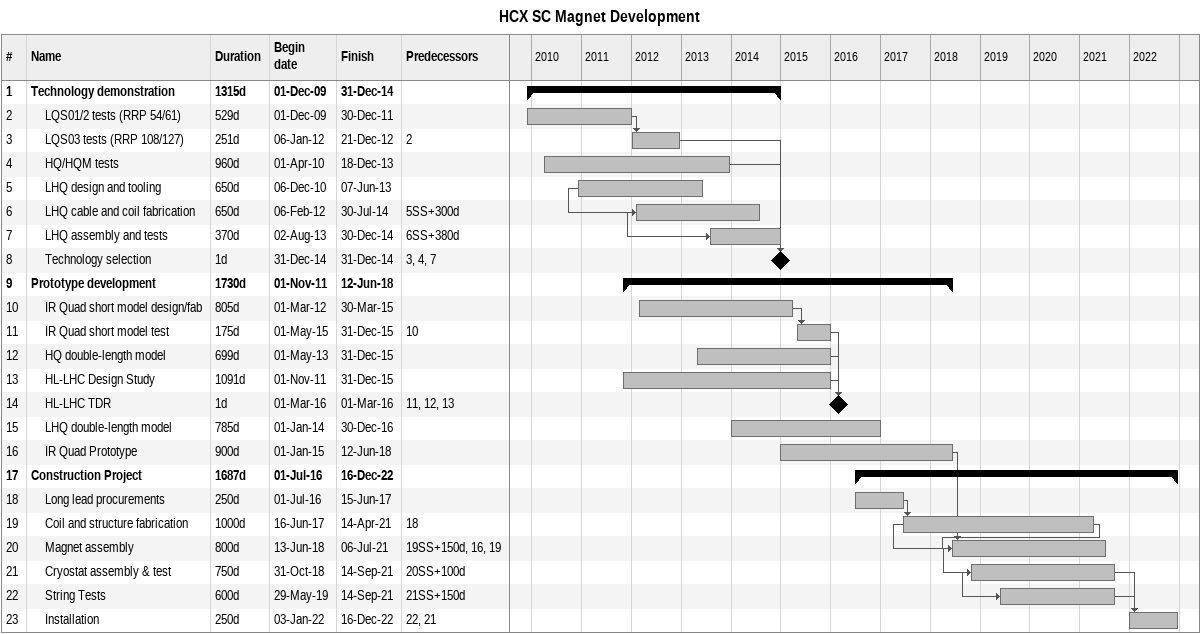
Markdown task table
HCX SC Magnet Development

| ID | Level | Task | Duration | Start | Finish | Predecessors |
|---|---|---|---|---|---|---|
| 1 | 1 | **Technology demonstration** | 1315d | 2009-12-01 | 2014-12-31 |  |
| 2 | 2 | LQS01/2 tests (RRP 54/61) | 529d | 2009-12-01 | 2011-12-30 |  |
| 3 | 2 | LQS03 tests (RRP 108/127) | 251d | 2012-01-06 | 2012-12-21 | 2 |
| 4 | 2 | HQ/HQM tests | 960d | 2010-04-01 | 2013-12-18 |  |
| 5 | 2 | LHQ design and tooling | 650d | 2010-12-06 | 2013-06-07 |  |
| 6 | 2 | LHQ cable and coil fabrication | 650d | 2012-02-06 | 2014-07-30 | 5SS+300d |
| 7 | 2 | LHQ assembly and tests | 370d | 2013-08-02 | 2014-12-30 | 6SS+380d |
| 8 | 2 | Technology selection | 1d | 2014-12-31 | 2014-12-31 | 3, 4, 7 |
| 9 | 1 | **Prototype development** | 1730d | 2011-11-01 | 2018-06-12 |  |
| 10 | 2 | IR Quad short model design/fab | 805d | 2012-03-01 | 2015-03-30 |  |
| 11 | 2 | IR Quad short model test | 175d | 2015-05-01 | 2015-12-31 | 10 |
| 12 | 2 | HQ double-length model | 699d | 2013-05-01 | 2015-12-31 |  |
| 13 | 2 | HL-LHC Design Study | 1091d | 2011-11-01 | 2015-12-31 |  |
| 14 | 2 | HL-LHC TDR | 1d | 2016-03-01 | 2016-03-01 | 11, 12, 13 |
| 15 | 2 | LHQ double-length model | 785d | 2014-01-01 | 2016-12-30 |  |
| 16 | 2 | IR Quad Prototype | 900d | 2015-01-01 | 2018-06-12 |  |
| 17 | 1 | **Construction Project** | 1687d | 2016-07-01 | 2022-12-16 |  |
| 18 | 2 | Long lead procurements | 250d | 2016-07-01 | 2017-06-15 |  |
| 19 | 2 | Coil and structure fabrication | 1000d | 2017-06-16 | 2021-04-14 | 18 |
| 20 | 2 | Magnet assembly | 800d | 2018-06-13 | 2021-07-06 | 19SS+150d, 16, 19 |
| 21 | 2 | Cryostat assembly & test | 750d | 2018-10-31 | 2021-09-14 | 20SS+100d |
| 22 | 2 | String Tests | 600d | 2019-05-29 | 2021-09-14 | 21SS+150d |
| 23 | 2 | Installation | 250d | 2022-01-03 | 2022-12-16 | 22, 21 |
